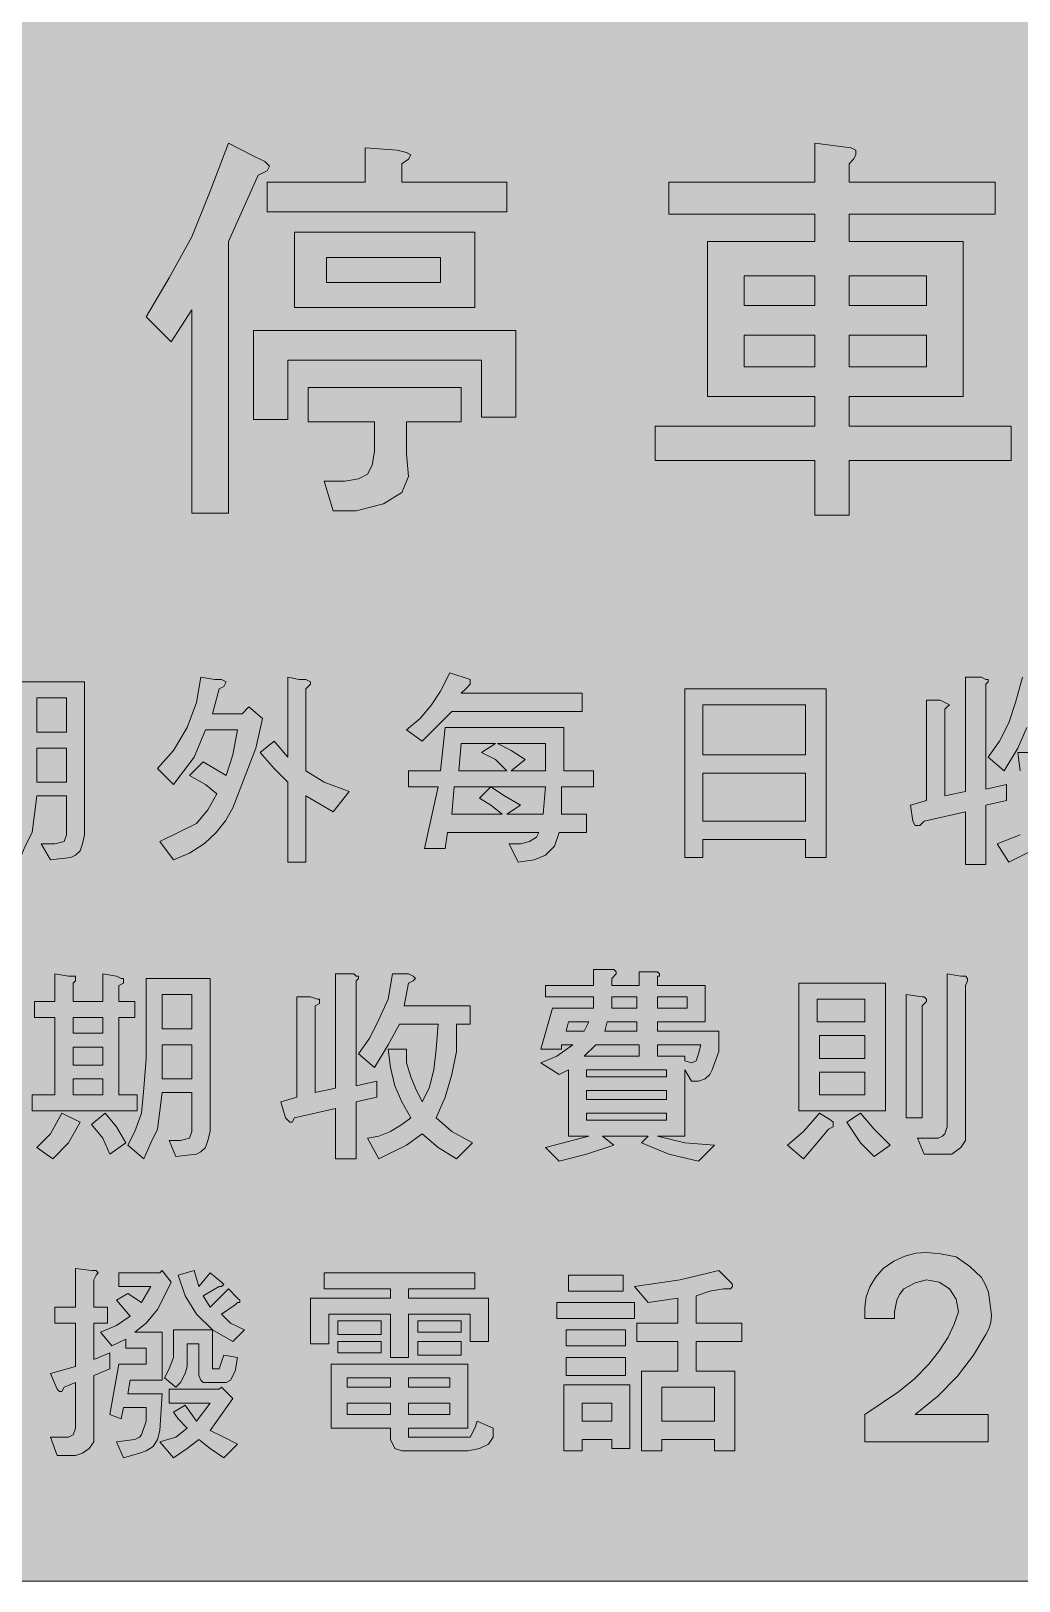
# Model space of a CAD drawing. Header units: metres. Extents: x 10 to 559, y 12 to 260.
# Drawn here: x 168 to 246, y 11.9 to 134.1 of the extents above; entities that cross this region are included whole.
import ezdxf

# ---------------------------------------------------------------- set-up
doc = ezdxf.new("R2010")
doc.units = ezdxf.units.M
doc.layers.add('FILL_BLACK_000000', color=7, linetype='Continuous', true_color=0x000000)
doc.layers.add('FILL_YELLOW_FFFF00', color=7, linetype='Continuous', true_color=0xffff00)

msp = doc.modelspace()

# ---------------------------------------------------------------- hatches: boundary and pattern name
at = {"layer": 'FILL_BLACK_000000', "true_color": 0x000000}
h = msp.add_hatch(color=7, dxfattribs=at)
h.dxf.hatch_style = 1
h.paths.add_polyline_path([(186.48, 123.84), (186.84, 123.48), (186.66, 123.12), (185.94, 122.76), (183.6, 117.54), (183.6, 96.12), (180.72, 96.12), (180.72, 112.14), (179.1, 109.62), (177.12, 111.6), (178.92, 114.66), (180.72, 117.9), (182.16, 121.5), (183.6, 125.28), (185.4, 124.38), (186.48, 123.84)])
h = msp.add_hatch(color=7, dxfattribs=at)
h.dxf.hatch_style = 1
h.paths.add_polyline_path([(196.92, 124.74), (197.64, 124.56), (198, 124.38), (197.82, 124.02), (197.28, 123.66), (197.28, 122.22), (205.56, 122.22), (205.56, 119.88), (186.66, 119.88), (186.66, 122.22), (194.4, 122.22), (194.4, 124.92), (196.92, 124.74)])
h = msp.add_hatch(color=7, dxfattribs=at)
h.dxf.hatch_style = 1
h.paths.add_polyline_path([(233.1, 124.38), (232.92, 124.02), (232.56, 123.66), (232.56, 122.22), (244.08, 122.22), (244.08, 119.7), (232.56, 119.7), (232.56, 117.54), (241.56, 117.54), (241.56, 105.3), (232.56, 105.3), (232.56, 102.96), (245.34, 102.96), (245.34, 100.26), (232.56, 100.26), (232.56, 95.94), (229.86, 95.94), (229.86, 100.26), (217.26, 100.26), (217.26, 102.96), (229.86, 102.96), (229.86, 105.3), (221.4, 105.3), (221.4, 117.54), (229.86, 117.54), (229.86, 119.7), (218.34, 119.7), (218.34, 122.22), (229.86, 122.22), (229.86, 125.28), (232.74, 124.92), (233.1, 124.74), (233.1, 124.38)])
h.paths.add_polyline_path([(229.86, 112.5), (229.86, 114.84), (224.28, 114.84), (224.28, 112.5), (229.86, 112.5)], flags=16)
h.paths.add_polyline_path([(224.28, 107.64), (229.86, 107.64), (229.86, 110.16), (224.28, 110.16), (224.28, 107.64)], flags=16)
h.paths.add_polyline_path([(232.56, 114.84), (232.56, 112.5), (238.68, 112.5), (238.68, 114.84), (232.56, 114.84)], flags=16)
h.paths.add_polyline_path([(238.68, 110.16), (232.56, 110.16), (232.56, 107.64), (238.68, 107.64), (238.68, 110.16)], flags=16)
h = msp.add_hatch(color=7, dxfattribs=at)
h.dxf.hatch_style = 1
h.paths.add_polyline_path([(203.04, 112.32), (188.82, 112.32), (188.82, 118.26), (203.04, 118.26), (203.04, 112.32)])
h.paths.add_polyline_path([(200.34, 116.28), (191.34, 116.28), (191.34, 114.3), (200.34, 114.3), (200.34, 116.28)], flags=16)
h = msp.add_hatch(color=7, dxfattribs=at)
h.dxf.hatch_style = 1
h.paths.add_polyline_path([(206.28, 110.52), (206.28, 103.68), (203.58, 103.68), (203.58, 108.18), (188.28, 108.18), (188.28, 103.5), (185.58, 103.5), (185.58, 110.52), (206.28, 110.52)])
h = msp.add_hatch(color=7, dxfattribs=at)
h.dxf.hatch_style = 1
h.paths.add_polyline_path([(201.96, 106.02), (201.96, 103.32), (197.64, 103.32), (197.64, 100.8), (197.82, 99), (197.28, 97.74), (195.84, 96.84), (193.68, 96.3), (191.88, 96.3), (191.16, 98.64), (192.78, 98.64), (193.86, 98.82), (194.58, 99.18), (194.94, 99.9), (195.12, 100.98), (195.12, 103.32), (189.9, 103.32), (189.9, 106.02), (201.96, 106.02)])
h = msp.add_hatch(color=7, dxfattribs=at)
h.dxf.hatch_style = 1
h.paths.add_polyline_path([(183.06, 82.98), (183.42, 82.8), (183.24, 82.44), (182.88, 82.26), (182.34, 80.28), (184.68, 80.28), (185.22, 80.82), (186.3, 79.92), (185.76, 77.58), (183.94, 72.86), (183.37, 71.85), (182.65, 70.91), (181.72, 70.06), (180.54, 69.3), (179.28, 68.76), (178.2, 70.2), (179.64, 70.92), (181.08, 71.64), (181.98, 72.72), (182.7, 73.98), (181.8, 74.7), (180.54, 75.42), (181.62, 76.5), (183.42, 75.42), (183.96, 77.04), (184.32, 79.02), (181.8, 79.02), (180.9, 76.86), (179.28, 74.7), (178.02, 75.96), (179.28, 77.4), (180.36, 79.2), (181.08, 81.18), (181.44, 83.16), (182.52, 82.98), (183.06, 82.98)])
h = msp.add_hatch(color=7, dxfattribs=at)
h.dxf.hatch_style = 1
h.paths.add_polyline_path([(189.72, 82.98), (190.08, 82.8), (190.08, 82.62), (189.72, 82.26), (189.72, 75.78), (191.16, 74.88), (193.14, 74.16), (191.88, 72.54), (189.72, 73.8), (189.72, 68.58), (188.28, 68.58), (188.28, 74.88), (187.2, 75.96), (186.12, 77.22), (187.2, 78.12), (188.28, 76.86), (188.28, 83.16), (189.18, 82.98), (189.72, 82.98)])
h = msp.add_hatch(color=7, dxfattribs=at)
h.dxf.hatch_style = 1
h.paths.add_polyline_path([(198.72, 79.92), (199.62, 81), (200.34, 82.08), (201.06, 83.52), (202.68, 82.98), (202.68, 82.62), (202.32, 82.26), (201.96, 81.9), (211.5, 81.9), (211.5, 80.46), (201.24, 80.46), (198.9, 78.12), (197.64, 79.02), (198.72, 79.92)])
h = msp.add_hatch(color=7, dxfattribs=at)
h.dxf.hatch_style = 1
h.paths.add_polyline_path([(238.68, 73.44), (238.68, 81.36), (239.76, 81.36), (240.48, 81), (240.3, 80.82), (240.12, 80.64), (240.12, 73.8), (241.74, 74.16), (241.74, 83.16), (243, 83.16), (243.36, 82.98), (243.54, 82.98), (243.54, 82.8), (243.36, 82.62), (243.36, 74.34), (244.98, 74.7), (244.98, 73.44), (243.36, 73.08), (243.36, 68.4), (241.74, 68.4), (241.74, 72.54), (238.5, 71.82), (238.14, 71.46), (237.78, 71.46), (237.6, 71.82), (237.42, 73.08), (238.68, 73.44)])
h = msp.add_hatch(color=7, dxfattribs=at)
h.dxf.hatch_style = 1
h.paths.add_polyline_path([(244.44, 78.12), (245.16, 79.56), (245.7, 81.18), (246.24, 83.16), (247.32, 82.98), (247.86, 82.98), (248.04, 82.8), (247.86, 82.62), (247.5, 82.44), (247.14, 80.64), (252.18, 80.64), (252.18, 79.2), (251.28, 79.2), (251.1, 77.04), (250.92, 75.24), (250.38, 73.44), (249.66, 71.82), (250.92, 70.74), (252.36, 69.84), (251.28, 68.58), (249.84, 69.48), (248.58, 70.56), (247.32, 69.66), (245.16, 68.58), (244.26, 70.02), (246.06, 70.74), (246.96, 71.28), (247.68, 71.82), (246.96, 73.08), (246.42, 74.34), (246.06, 75.78), (245.88, 77.22), (247.14, 77.22), (247.32, 76.14), (247.68, 75.06), (248.04, 74.16), (248.58, 73.08), (249.12, 74.16), (249.3, 75.6), (249.66, 77.22), (249.66, 79.2), (246.6, 79.2), (245.88, 77.58), (244.8, 75.78), (243.54, 76.86), (244.44, 78.12)])
h = msp.add_hatch(color=7, dxfattribs=at)
h.dxf.hatch_style = 1
h.paths.add_polyline_path([(172.08, 70.02), (171.9, 69.48), (171.54, 69.12), (171.18, 68.94), (169.56, 68.76), (168.84, 70.02), (169.92, 70.02), (170.64, 70.2), (170.82, 70.74), (170.82, 73.8), (168.48, 73.8), (168.3, 72.36), (168.12, 70.92), (167.58, 69.84), (167.04, 68.58), (165.78, 69.66), (166.32, 70.74), (166.86, 72.18), (167.04, 74.16), (167.22, 76.32), (167.22, 82.8), (172.26, 82.8), (172.26, 70.74), (172.08, 70.02)])
h.paths.add_polyline_path([(168.48, 77.58), (168.48, 74.88), (170.82, 74.88), (170.82, 77.58), (168.48, 77.58)], flags=16)
h.paths.add_polyline_path([(170.82, 81.54), (168.48, 81.54), (168.48, 78.84), (170.82, 78.84), (170.82, 81.54)], flags=16)
h = msp.add_hatch(color=7, dxfattribs=at)
h.dxf.hatch_style = 1
h.paths.add_polyline_path([(230.76, 68.94), (229.14, 68.94), (229.14, 70.38), (221.04, 70.38), (221.04, 68.94), (219.6, 68.94), (219.6, 82.26), (230.76, 82.26), (230.76, 68.94)])
h.paths.add_polyline_path([(221.04, 75.6), (221.04, 71.82), (229.14, 71.82), (229.14, 75.6), (221.04, 75.6)], flags=16)
h.paths.add_polyline_path([(229.14, 81), (221.04, 81), (221.04, 77.04), (229.14, 77.04), (229.14, 81)], flags=16)
h = msp.add_hatch(color=7, dxfattribs=at)
h.dxf.hatch_style = 1
h.paths.add_polyline_path([(212.4, 75.78), (212.4, 74.52), (209.88, 74.52), (209.88, 72.36), (211.86, 72.36), (211.86, 70.92), (209.7, 70.92), (209.34, 69.84), (208.62, 69.12), (207.72, 68.76), (206.46, 68.58), (205.74, 70.02), (206.64, 70.02), (207.36, 70.2), (207.9, 70.56), (208.08, 70.92), (200.88, 70.92), (200.7, 69.66), (199.08, 69.66), (200.16, 74.52), (197.82, 74.52), (197.82, 75.78), (200.34, 75.78), (200.7, 79.2), (210.06, 79.2), (210.06, 75.78), (212.4, 75.78)])
h.paths.add_polyline_path([(208.62, 77.94), (204.84, 77.94), (205.92, 77.4), (207, 76.68), (205.92, 75.78), (208.62, 75.78), (208.62, 77.94)], flags=16)
h.paths.add_polyline_path([(204.66, 77.94), (201.96, 77.94), (201.78, 75.78), (205.56, 75.78), (204.66, 76.68), (203.58, 77.22), (204.66, 77.94)], flags=16)
h.paths.add_polyline_path([(205.56, 72.36), (208.44, 72.36), (208.62, 74.52), (204.3, 74.52), (205.38, 73.8), (206.64, 73.08), (205.56, 72.36)], flags=16)
h.paths.add_polyline_path([(201.42, 74.52), (201.24, 72.36), (205.2, 72.36), (204.3, 73.08), (203.4, 73.62), (204.3, 74.52), (201.42, 74.52)], flags=16)
h = msp.add_hatch(color=7, dxfattribs=at)
h.dxf.hatch_style = 1
h.paths.add_polyline_path([(217.44, 59.94), (217.62, 59.76), (217.62, 59.58), (217.44, 59.58), (217.44, 58.86), (221.22, 58.86), (221.22, 55.98), (217.44, 55.98), (217.44, 55.26), (222.3, 55.26), (222.3, 53.64), (221.76, 52.2), (221.58, 51.84), (221.22, 51.48), (220.68, 51.3), (220.14, 51.3), (219.6, 52.2), (219.6, 46.98), (217.44, 46.98), (219.6, 46.44), (221.94, 46.26), (220.68, 45), (218.34, 45.54), (216.18, 46.44), (216.72, 46.98), (213.12, 46.98), (214.02, 46.26), (211.86, 45.54), (209.7, 45), (208.62, 46.08), (212.04, 46.98), (210.42, 46.98), (210.42, 52.2), (209.7, 51.84), (208.26, 52.74), (209.52, 53.28), (210.78, 54.18), (209.88, 54.18), (209.88, 53.82), (208.26, 53.82), (209.16, 57.06), (212.4, 57.06), (212.4, 57.96), (208.62, 57.96), (208.62, 58.86), (212.4, 58.86), (212.4, 60.12), (214.02, 60.12), (214.2, 59.94), (214.2, 59.76), (213.84, 59.4), (213.84, 58.86), (216, 58.86), (216, 59.94), (217.44, 59.94)])
h.paths.add_polyline_path([(210.42, 55.98), (210.24, 55.26), (211.68, 55.26), (212.04, 55.98), (210.42, 55.98)], flags=16)
h.paths.add_polyline_path([(215.82, 57.06), (215.82, 57.96), (213.84, 57.96), (213.84, 57.06), (215.82, 57.06)], flags=16)
h.paths.add_polyline_path([(215.82, 55.26), (215.82, 55.98), (213.48, 55.98), (213.3, 55.26), (215.82, 55.26)], flags=16)
h.paths.add_polyline_path([(217.44, 57.96), (217.44, 57.06), (219.78, 57.06), (219.78, 57.96), (217.44, 57.96)], flags=16)
h.paths.add_polyline_path([(218.16, 52.2), (211.86, 52.2), (211.86, 51.66), (218.16, 51.66), (218.16, 52.2)], flags=16)
h.paths.add_polyline_path([(216, 54.18), (212.58, 54.18), (211.68, 53.28), (216, 53.28), (216, 54.18)], flags=16)
h.paths.add_polyline_path([(220.5, 52.92), (220.68, 53.46), (220.86, 54.18), (217.44, 54.18), (217.44, 53.28), (219.6, 53.28), (219.6, 52.92), (220.14, 52.74), (220.5, 52.92)], flags=16)
h.paths.add_polyline_path([(211.86, 50.58), (211.86, 49.86), (218.16, 49.86), (218.16, 50.58), (211.86, 50.58)], flags=16)
h.paths.add_polyline_path([(218.16, 48.78), (211.86, 48.78), (211.86, 48.24), (218.16, 48.24), (218.16, 48.78)], flags=16)
h = msp.add_hatch(color=7, dxfattribs=at)
h.dxf.hatch_style = 1
h.paths.add_polyline_path([(171.54, 59.58), (171.54, 59.22), (171.36, 59.04), (171.36, 57.6), (173.7, 57.6), (173.7, 59.76), (174.78, 59.58), (175.14, 59.4), (175.32, 59.4), (175.32, 59.04), (174.96, 58.86), (174.96, 57.6), (176.22, 57.6), (176.22, 56.34), (174.96, 56.34), (174.96, 50.22), (176.4, 50.22), (176.4, 48.96), (168.12, 48.96), (168.12, 50.22), (169.92, 50.22), (169.92, 56.34), (168.3, 56.34), (168.3, 57.6), (169.92, 57.6), (169.92, 59.76), (171, 59.58), (171.54, 59.58)])
h.paths.add_polyline_path([(171.36, 52.56), (173.7, 52.56), (173.7, 54), (171.36, 54), (171.36, 52.56)], flags=16)
h.paths.add_polyline_path([(171.36, 51.48), (171.36, 50.22), (173.7, 50.22), (173.7, 51.48), (171.36, 51.48)], flags=16)
h.paths.add_polyline_path([(173.7, 56.34), (171.36, 56.34), (171.36, 55.08), (173.7, 55.08), (173.7, 56.34)], flags=16)
h = msp.add_hatch(color=7, dxfattribs=at)
h.dxf.hatch_style = 1
h.paths.add_polyline_path([(181.98, 46.62), (181.8, 46.08), (181.44, 45.72), (181.08, 45.54), (179.46, 45.36), (178.92, 46.62), (179.82, 46.62), (180.54, 46.8), (180.72, 47.34), (180.72, 50.4), (178.38, 50.4), (178.02, 47.52), (177.48, 46.44), (176.94, 45.18), (175.68, 46.26), (176.22, 47.34), (176.76, 48.78), (176.94, 50.76), (177.12, 53.1), (177.12, 59.4), (182.16, 59.4), (182.16, 47.34), (181.98, 46.62)])
h.paths.add_polyline_path([(178.38, 54.18), (178.38, 51.48), (180.72, 51.48), (180.72, 54.18), (178.38, 54.18)], flags=16)
h.paths.add_polyline_path([(180.72, 58.14), (178.38, 58.14), (178.38, 55.44), (180.72, 55.44), (180.72, 58.14)], flags=16)
h = msp.add_hatch(color=7, dxfattribs=at)
h.dxf.hatch_style = 1
h.paths.add_polyline_path([(189, 50.04), (189, 57.96), (190.08, 57.96), (190.62, 57.78), (190.8, 57.78), (190.8, 57.42), (190.44, 57.24), (190.44, 50.4), (192.06, 50.76), (192.06, 59.76), (193.5, 59.76), (193.68, 59.58), (193.86, 59.58), (193.86, 59.4), (193.68, 59.22), (193.68, 50.94), (195.3, 51.3), (195.3, 50.04), (193.68, 49.68), (193.68, 45.18), (192.06, 45.18), (192.06, 49.14), (188.82, 48.42), (188.64, 48.06), (188.46, 48.06), (188.1, 48.42), (187.74, 49.68), (189, 50.04)])
h = msp.add_hatch(color=7, dxfattribs=at)
h.dxf.hatch_style = 1
h.paths.add_polyline_path([(194.76, 54.72), (195.48, 56.16), (196.2, 57.78), (196.56, 59.76), (197.82, 59.76), (198.18, 59.58), (198.36, 59.4), (198.18, 59.22), (197.82, 59.04), (197.46, 57.24), (202.68, 57.24), (202.68, 55.8), (201.6, 55.8), (201.6, 53.64), (201.24, 51.84), (200.7, 50.04), (199.98, 48.42), (201.24, 47.34), (202.86, 46.44), (201.6, 45.18), (200.16, 46.08), (198.9, 47.16), (197.64, 46.26), (195.48, 45.18), (194.58, 46.8), (195.48, 46.98), (196.38, 47.34), (197.28, 47.88), (198, 48.42), (197.28, 49.68), (196.74, 50.94), (196.38, 52.38), (196.2, 53.82), (197.64, 53.82), (197.64, 52.74), (198, 51.66), (198.36, 50.76), (198.9, 49.68), (199.44, 50.76), (199.8, 52.2), (199.98, 53.82), (200.16, 55.8), (197.1, 55.8), (196.2, 54.18), (195.12, 52.38), (193.86, 53.46), (194.76, 54.72)])
h = msp.add_hatch(color=7, dxfattribs=at)
h.dxf.hatch_style = 1
h.paths.add_polyline_path([(228.6, 59.04), (235.44, 59.04), (235.44, 48.96), (228.6, 48.96), (228.6, 59.04)])
h.paths.add_polyline_path([(230.22, 53.1), (233.82, 53.1), (233.82, 54.9), (230.22, 54.9), (230.22, 53.1)], flags=16)
h.paths.add_polyline_path([(230.04, 57.78), (230.04, 55.98), (233.82, 55.98), (233.82, 57.78), (230.04, 57.78)], flags=16)
h.paths.add_polyline_path([(233.82, 52.02), (230.22, 52.02), (230.22, 50.22), (233.82, 50.22), (233.82, 52.02)], flags=16)
h = msp.add_hatch(color=7, dxfattribs=at)
h.dxf.hatch_style = 1
h.paths.add_polyline_path([(241.38, 59.58), (241.74, 59.58), (241.92, 59.4), (241.92, 59.22), (241.74, 58.86), (241.74, 46.62), (241.38, 46.08), (240.66, 45.54), (238.5, 45.54), (237.96, 46.8), (239.58, 46.8), (239.94, 46.98), (240.12, 47.16), (240.3, 47.7), (240.3, 59.76), (241.38, 59.58)])
h = msp.add_hatch(color=7, dxfattribs=at)
h.dxf.hatch_style = 1
h.paths.add_polyline_path([(238.32, 57.96), (238.5, 57.96), (238.68, 57.78), (238.68, 57.6), (238.32, 57.24), (238.32, 48.42), (237.06, 48.42), (237.06, 58.14), (238.32, 57.96)])
h = msp.add_hatch(color=7, dxfattribs=at)
h.dxf.hatch_style = 1
h.paths.add_polyline_path([(169.56, 47.16), (170.46, 48.78), (171.9, 48.06), (171, 46.44), (169.74, 45.18), (168.48, 46.08), (169.56, 47.16)])
h = msp.add_hatch(color=7, dxfattribs=at)
h.dxf.hatch_style = 1
h.paths.add_polyline_path([(174.78, 47.7), (175.5, 46.44), (174.24, 45.54), (173.7, 46.8), (172.8, 47.88), (173.88, 48.78), (174.78, 47.7)])
h = msp.add_hatch(color=7, dxfattribs=at)
h.dxf.hatch_style = 1
h.paths.add_polyline_path([(228.96, 47.34), (230.22, 48.78), (231.12, 48.24), (231.3, 48.06), (231.3, 47.7), (230.94, 47.52), (230.04, 46.44), (228.96, 45.18), (227.7, 46.26), (228.96, 47.34)])
h = msp.add_hatch(color=7, dxfattribs=at)
h.dxf.hatch_style = 1
h.paths.add_polyline_path([(233.46, 46.44), (232.38, 48.06), (233.46, 48.78), (234.54, 47.52), (235.8, 46.26), (234.54, 45.36), (233.46, 46.44)])
h = msp.add_hatch(color=7, dxfattribs=at)
h.dxf.hatch_style = 1
h.paths.add_polyline_path([(233.82, 32.58), (233.82, 33.48), (233.92, 34.29), (234.2, 35.08), (234.66, 35.83), (235.26, 36.54), (236.1, 37.12), (236.97, 37.51), (237.84, 37.73), (238.68, 37.8), (239.78, 37.69), (241.02, 37.44), (242.08, 36.7), (243, 35.82), (243.34, 35.25), (243.56, 34.65), (243.72, 33.48), (243.79, 32.84), (243.74, 32.26), (243.59, 31.76), (243.36, 31.32), (242.39, 29.68), (241.11, 28.03), (239.56, 26.46), (237.78, 25.02), (243.54, 25.02), (243.54, 22.86), (233.82, 22.86), (233.82, 25.02), (236.47, 26.8), (237.72, 27.83), (238.86, 28.98), (239.71, 30.06), (240.37, 31.12), (240.86, 32.14), (241.2, 33.12), (241.01, 34.12), (240.48, 34.92), (239.68, 35.45), (238.68, 35.64), (237.78, 35.41), (236.88, 34.92), (236.54, 34.49), (236.32, 34.02), (236.16, 33.12), (236.16, 32.58), (233.82, 32.58)])
h = msp.add_hatch(color=7, dxfattribs=at)
h.dxf.hatch_style = 1
h.paths.add_polyline_path([(172.8, 36.36), (173.16, 36.36), (173.34, 36.18), (173.16, 36), (172.98, 35.64), (172.98, 33.48), (174.06, 33.48), (174.06, 32.22), (172.98, 32.22), (172.98, 29.34), (174.24, 29.88), (174.24, 28.62), (172.98, 28.08), (172.98, 22.86), (172.62, 22.32), (172.08, 21.96), (171.54, 21.78), (170.1, 21.78), (169.56, 23.22), (171, 23.22), (171.36, 23.4), (171.54, 23.94), (171.54, 27.54), (170.64, 27.18), (170.46, 26.82), (170.28, 26.82), (170.1, 27), (169.56, 28.26), (171.54, 28.8), (171.54, 32.22), (169.92, 32.22), (169.92, 33.48), (171.54, 33.48), (171.54, 36.54), (172.8, 36.36)])
h = msp.add_hatch(color=7, dxfattribs=at)
h.dxf.hatch_style = 1
h.paths.add_polyline_path([(178.2, 36.18), (178.38, 36.36), (179.1, 35.46), (178.56, 34.38), (178.02, 33.3), (177.12, 32.22), (176.22, 31.5), (178.38, 31.5), (178.38, 27.72), (175.86, 27.72), (175.68, 26.64), (178.38, 26.64), (178.2, 23.76), (178.02, 23.04), (177.66, 22.5), (177.12, 22.14), (176.58, 21.96), (175.32, 21.6), (174.78, 22.86), (176.22, 23.04), (176.58, 23.22), (176.76, 23.4), (177.12, 24.48), (177.12, 25.56), (175.32, 25.56), (175.14, 24.66), (174.24, 25.02), (174.96, 28.98), (177.12, 28.98), (177.12, 30.24), (175.5, 30.24), (175.5, 30.96), (174.42, 30.42), (173.52, 31.5), (174.78, 32.04), (175.86, 32.76), (174.78, 34.02), (175.68, 34.56), (176.76, 33.84), (177.48, 35.1), (174.96, 35.1), (174.96, 36.18), (178.2, 36.18)])
h = msp.add_hatch(color=7, dxfattribs=at)
h.dxf.hatch_style = 1
h.paths.add_polyline_path([(181.26, 35.1), (182.16, 36.18), (183.06, 35.46), (183.24, 35.28), (183.06, 35.1), (182.88, 35.1), (181.62, 34.38), (182.16, 33.48), (183.6, 34.92), (184.32, 34.2), (184.5, 34.02), (184.5, 33.84), (184.32, 33.84), (184.14, 33.66), (183.06, 32.94), (183.78, 32.22), (184.86, 31.68), (183.96, 30.78), (182.34, 31.68), (181.08, 32.94), (180.18, 34.38), (179.64, 36), (180.9, 36.36), (181.26, 35.1)])
h = msp.add_hatch(color=7, dxfattribs=at)
h.dxf.hatch_style = 1
h.paths.add_polyline_path([(203.04, 36.18), (203.04, 34.92), (197.82, 34.92), (197.82, 34.2), (204.12, 34.2), (204.12, 30.78), (202.68, 30.78), (202.68, 32.94), (197.82, 32.94), (197.82, 29.52), (196.38, 29.52), (196.38, 32.94), (191.52, 32.94), (191.52, 30.6), (190.08, 30.6), (190.08, 34.2), (196.38, 34.2), (196.38, 34.92), (191.16, 34.92), (191.16, 36.18), (203.04, 36.18)])
h = msp.add_hatch(color=7, dxfattribs=at)
h.dxf.hatch_style = 1
h.paths.add_polyline_path([(214.74, 36), (214.74, 34.74), (210.42, 34.74), (210.42, 36), (214.74, 36)])
h = msp.add_hatch(color=7, dxfattribs=at)
h.dxf.hatch_style = 1
h.paths.add_polyline_path([(222.3, 36.36), (223.2, 35.46), (223.38, 35.28), (223.38, 35.1), (223.2, 34.92), (222.66, 34.92), (221.58, 34.74), (220.5, 34.38), (220.5, 32.22), (224.1, 32.22), (224.1, 30.78), (220.5, 30.78), (220.5, 28.44), (223.56, 28.44), (223.56, 22.14), (221.94, 22.14), (221.94, 23.04), (217.8, 23.04), (217.8, 22.14), (216.18, 22.14), (216.18, 28.44), (219.06, 28.44), (219.06, 30.78), (215.82, 30.78), (215.82, 32.22), (219.06, 32.22), (219.06, 34.2), (216.72, 33.84), (215.64, 35.1), (219.24, 35.64), (222.3, 36.36)])
h.paths.add_polyline_path([(221.94, 27.18), (217.8, 27.18), (217.8, 24.48), (221.94, 24.48), (221.94, 27.18)], flags=16)
h = msp.add_hatch(color=7, dxfattribs=at)
h.dxf.hatch_style = 1
h.paths.add_polyline_path([(215.64, 33.84), (215.64, 32.58), (209.52, 32.58), (209.52, 33.84), (215.64, 33.84)])
h = msp.add_hatch(color=7, dxfattribs=at)
h.dxf.hatch_style = 1
h.paths.add_polyline_path([(195.66, 32.4), (195.66, 31.32), (192.24, 31.32), (192.24, 32.4), (195.66, 32.4)])
h = msp.add_hatch(color=7, dxfattribs=at)
h.dxf.hatch_style = 1
h.paths.add_polyline_path([(201.96, 32.4), (201.96, 31.5), (198.54, 31.5), (198.54, 32.4), (201.96, 32.4)])
h = msp.add_hatch(color=7, dxfattribs=at)
h.dxf.hatch_style = 1
h.paths.add_polyline_path([(182.34, 28.98), (182.34, 28.62), (182.88, 28.62), (183.06, 29.16), (183.24, 29.7), (184.32, 29.52), (184.14, 28.44), (183.78, 27.72), (183.42, 27.54), (181.62, 27.54), (181.44, 27.72), (181.26, 28.08), (181.26, 30.6), (180.36, 30.6), (180.36, 28.8), (180.18, 28.26), (179.82, 27.54), (179.46, 27.18), (178.56, 27.9), (178.92, 28.62), (179.28, 29.52), (179.28, 31.68), (182.34, 31.68), (182.34, 28.98)])
h = msp.add_hatch(color=7, dxfattribs=at)
h.dxf.hatch_style = 1
h.paths.add_polyline_path([(195.66, 30.78), (195.66, 29.88), (192.24, 29.88), (192.24, 30.78), (195.66, 30.78)])
h = msp.add_hatch(color=7, dxfattribs=at)
h.dxf.hatch_style = 1
h.paths.add_polyline_path([(201.96, 30.78), (201.96, 29.7), (198.54, 29.7), (198.54, 30.78), (201.96, 30.78)])
h = msp.add_hatch(color=7, dxfattribs=at)
h.dxf.hatch_style = 1
h.paths.add_polyline_path([(214.92, 31.68), (214.92, 30.42), (210.24, 30.42), (210.24, 31.68), (214.92, 31.68)])
h = msp.add_hatch(color=7, dxfattribs=at)
h.dxf.hatch_style = 1
h.paths.add_polyline_path([(214.92, 29.52), (214.92, 28.08), (210.24, 28.08), (210.24, 29.52), (214.92, 29.52)])
h = msp.add_hatch(color=7, dxfattribs=at)
h.dxf.hatch_style = 1
h.paths.add_polyline_path([(202.68, 23.22), (203.04, 23.94), (203.22, 24.48), (204.48, 23.94), (204.48, 23.22), (204.12, 22.68), (203.4, 22.32), (202.5, 22.14), (197.28, 22.14), (196.74, 22.32), (196.38, 23.04), (196.38, 23.94), (191.7, 23.94), (191.7, 28.98), (202.5, 28.98), (202.5, 23.94), (197.82, 23.94), (197.82, 23.22), (202.68, 23.22)])
h.paths.add_polyline_path([(201.06, 27.18), (201.06, 27.9), (197.82, 27.9), (197.82, 27.18), (201.06, 27.18)], flags=16)
h.paths.add_polyline_path([(192.96, 27.18), (196.38, 27.18), (196.38, 27.9), (192.96, 27.9), (192.96, 27.18)], flags=16)
h.paths.add_polyline_path([(197.82, 25.92), (197.82, 25.02), (201.06, 25.02), (201.06, 25.92), (197.82, 25.92)], flags=16)
h.paths.add_polyline_path([(196.38, 25.92), (192.96, 25.92), (192.96, 25.02), (196.38, 25.02), (196.38, 25.92)], flags=16)
h = msp.add_hatch(color=7, dxfattribs=at)
h.dxf.hatch_style = 1
h.paths.add_polyline_path([(182.88, 27), (183.06, 27.18), (183.96, 26.28), (182.16, 23.76), (183.24, 23.22), (184.32, 22.68), (183.24, 21.6), (182.16, 22.32), (181.26, 23.04), (180.36, 22.32), (179.28, 21.6), (178.2, 22.86), (179.46, 23.22), (180.36, 23.94), (179.64, 24.66), (179.28, 25.2), (180.18, 25.74), (181.08, 24.48), (182.16, 25.92), (178.92, 25.92), (178.92, 27), (182.88, 27)])
h = msp.add_hatch(color=7, dxfattribs=at)
h.dxf.hatch_style = 1
h.paths.add_polyline_path([(215.28, 27.36), (215.28, 22.32), (213.84, 22.32), (213.84, 23.04), (211.5, 23.04), (211.5, 22.14), (210.06, 22.14), (210.06, 27.36), (215.28, 27.36)])
h.paths.add_polyline_path([(213.84, 25.92), (211.5, 25.92), (211.5, 24.48), (213.84, 24.48), (213.84, 25.92)], flags=16)
at = {"layer": 'FILL_YELLOW_FFFF00', "true_color": 0xffff00}
h = msp.add_hatch(color=7, dxfattribs=at)
h.dxf.hatch_style = 1
h.paths.add_polyline_path([(553.58, 259.76), (554.9, 259.31), (556.14, 258.63), (557.28, 257.76), (558.12, 256.72), (558.74, 255.51), (559.13, 254.17), (559.26, 252.72), (559.26, 18.9), (559.13, 17.57), (558.72, 16.38), (558.07, 15.05), (557.28, 13.86), (556.11, 12.94), (554.83, 12.33), (553.51, 11.99), (552.24, 11.88), (17.1, 11.88), (15.86, 11.99), (14.6, 12.33), (13.38, 12.94), (12.24, 13.86), (11.3, 15), (10.62, 16.24), (10.22, 17.56), (10.08, 18.9), (10.08, 252.72), (10.22, 254.07), (10.62, 255.42), (11.3, 256.66), (12.24, 257.76), (12.71, 258.27), (13.28, 258.7), (14.58, 259.38), (15.91, 259.78), (17.1, 259.92), (552.24, 259.92), (553.58, 259.76)])

# ---------------------------------------------------------------- linework, layer by layer
at = {"layer": 'FILL_BLACK_000000', "lineweight": 0, "true_color": 0x000000}
for points in [[(186.48, 123.84), (186.84, 123.48), (186.66, 123.12), (185.94, 122.76), (183.6, 117.54), (183.6, 96.12), (180.72, 96.12), (180.72, 112.14), (179.1, 109.62), (177.12, 111.6), (178.92, 114.66), (180.72, 117.9), (182.16, 121.5), (183.6, 125.28), (185.4, 124.38)], [(196.92, 124.74), (197.64, 124.56), (198, 124.38), (197.82, 124.02), (197.28, 123.66), (197.28, 122.22), (205.56, 122.22), (205.56, 119.88), (186.66, 119.88), (186.66, 122.22), (194.4, 122.22), (194.4, 124.92)], [(233.1, 124.38), (232.92, 124.02), (232.56, 123.66), (232.56, 122.22), (244.08, 122.22), (244.08, 119.7), (232.56, 119.7), (232.56, 117.54), (241.56, 117.54), (241.56, 105.3), (232.56, 105.3), (232.56, 102.96), (245.34, 102.96), (245.34, 100.26), (232.56, 100.26), (232.56, 95.94), (229.86, 95.94), (229.86, 100.26), (217.26, 100.26), (217.26, 102.96), (229.86, 102.96), (229.86, 105.3), (221.4, 105.3), (221.4, 117.54), (229.86, 117.54), (229.86, 119.7), (218.34, 119.7), (218.34, 122.22), (229.86, 122.22), (229.86, 125.28), (232.74, 124.92), (233.1, 124.74)], [(203.04, 112.32), (188.82, 112.32), (188.82, 118.26), (203.04, 118.26)], [(200.34, 116.28), (191.34, 116.28), (191.34, 114.3), (200.34, 114.3)], [(229.86, 112.5), (229.86, 114.84), (224.28, 114.84), (224.28, 112.5)], [(232.56, 114.84), (232.56, 112.5), (238.68, 112.5), (238.68, 114.84)], [(206.28, 110.52), (206.28, 103.68), (203.58, 103.68), (203.58, 108.18), (188.28, 108.18), (188.28, 103.5), (185.58, 103.5), (185.58, 110.52)], [(224.28, 107.64), (229.86, 107.64), (229.86, 110.16), (224.28, 110.16)], [(238.68, 110.16), (232.56, 110.16), (232.56, 107.64), (238.68, 107.64)], [(201.96, 106.02), (201.96, 103.32), (197.64, 103.32), (197.64, 100.8), (197.82, 99), (197.28, 97.74), (195.84, 96.84), (193.68, 96.3), (191.88, 96.3), (191.16, 98.64), (192.78, 98.64), (193.86, 98.82), (194.58, 99.18), (194.94, 99.9), (195.12, 100.98), (195.12, 103.32), (189.9, 103.32), (189.9, 106.02)], [(183.06, 82.98), (183.42, 82.8), (183.24, 82.44), (182.88, 82.26), (182.34, 80.28), (184.68, 80.28), (185.22, 80.82), (186.3, 79.92), (185.76, 77.58), (183.94, 72.86), (183.37, 71.85), (182.65, 70.91), (181.72, 70.06), (180.54, 69.3), (179.28, 68.76), (178.2, 70.2), (179.64, 70.92), (181.08, 71.64), (181.98, 72.72), (182.7, 73.98), (181.8, 74.7), (180.54, 75.42), (181.62, 76.5), (183.42, 75.42), (183.96, 77.04), (184.32, 79.02), (181.8, 79.02), (180.9, 76.86), (179.28, 74.7), (178.02, 75.96), (179.28, 77.4), (180.36, 79.2), (181.08, 81.18), (181.44, 83.16), (182.52, 82.98)], [(189.72, 82.98), (190.08, 82.8), (190.08, 82.62), (189.72, 82.26), (189.72, 75.78), (191.16, 74.88), (193.14, 74.16), (191.88, 72.54), (189.72, 73.8), (189.72, 68.58), (188.28, 68.58), (188.28, 74.88), (187.2, 75.96), (186.12, 77.22), (187.2, 78.12), (188.28, 76.86), (188.28, 83.16), (189.18, 82.98)], [(198.72, 79.92), (199.62, 81), (200.34, 82.08), (201.06, 83.52), (202.68, 82.98), (202.68, 82.62), (202.32, 82.26), (201.96, 81.9), (211.5, 81.9), (211.5, 80.46), (201.24, 80.46), (198.9, 78.12), (197.64, 79.02)], [(238.68, 73.44), (238.68, 81.36), (239.76, 81.36), (240.48, 81), (240.3, 80.82), (240.12, 80.64), (240.12, 73.8), (241.74, 74.16), (241.74, 83.16), (243, 83.16), (243.36, 82.98), (243.54, 82.98), (243.54, 82.8), (243.36, 82.62), (243.36, 74.34), (244.98, 74.7), (244.98, 73.44), (243.36, 73.08), (243.36, 68.4), (241.74, 68.4), (241.74, 72.54), (238.5, 71.82), (238.14, 71.46), (237.78, 71.46), (237.6, 71.82), (237.42, 73.08)], [(172.08, 70.02), (171.9, 69.48), (171.54, 69.12), (171.18, 68.94), (169.56, 68.76), (168.84, 70.02), (169.92, 70.02), (170.64, 70.2), (170.82, 70.74), (170.82, 73.8), (168.48, 73.8), (168.3, 72.36), (168.12, 70.92), (167.58, 69.84), (167.04, 68.58), (165.78, 69.66), (166.32, 70.74), (166.86, 72.18), (167.04, 74.16), (167.22, 76.32), (167.22, 82.8), (172.26, 82.8), (172.26, 70.74)], [(230.76, 68.94), (229.14, 68.94), (229.14, 70.38), (221.04, 70.38), (221.04, 68.94), (219.6, 68.94), (219.6, 82.26), (230.76, 82.26)], [(170.82, 81.54), (168.48, 81.54), (168.48, 78.84), (170.82, 78.84)], [(229.14, 81), (221.04, 81), (221.04, 77.04), (229.14, 77.04)], [(212.4, 75.78), (212.4, 74.52), (209.88, 74.52), (209.88, 72.36), (211.86, 72.36), (211.86, 70.92), (209.7, 70.92), (209.34, 69.84), (208.62, 69.12), (207.72, 68.76), (206.46, 68.58), (205.74, 70.02), (206.64, 70.02), (207.36, 70.2), (207.9, 70.56), (208.08, 70.92), (200.88, 70.92), (200.7, 69.66), (199.08, 69.66), (200.16, 74.52), (197.82, 74.52), (197.82, 75.78), (200.34, 75.78), (200.7, 79.2), (210.06, 79.2), (210.06, 75.78)], [(168.48, 77.58), (168.48, 74.88), (170.82, 74.88), (170.82, 77.58)], [(204.66, 77.94), (201.96, 77.94), (201.78, 75.78), (205.56, 75.78), (204.66, 76.68), (203.58, 77.22)], [(208.62, 77.94), (204.84, 77.94), (205.92, 77.4), (207, 76.68), (205.92, 75.78), (208.62, 75.78)], [(221.04, 75.6), (221.04, 71.82), (229.14, 71.82), (229.14, 75.6)], [(201.42, 74.52), (201.24, 72.36), (205.2, 72.36), (204.3, 73.08), (203.4, 73.62), (204.3, 74.52)], [(205.56, 72.36), (208.44, 72.36), (208.62, 74.52), (204.3, 74.52), (205.38, 73.8), (206.64, 73.08)], [(217.44, 59.94), (217.62, 59.76), (217.62, 59.58), (217.44, 59.58), (217.44, 58.86), (221.22, 58.86), (221.22, 55.98), (217.44, 55.98), (217.44, 55.26), (222.3, 55.26), (222.3, 53.64), (221.76, 52.2), (221.58, 51.84), (221.22, 51.48), (220.68, 51.3), (220.14, 51.3), (219.6, 52.2), (219.6, 46.98), (217.44, 46.98), (219.6, 46.44), (221.94, 46.26), (220.68, 45), (218.34, 45.54), (216.18, 46.44), (216.72, 46.98), (213.12, 46.98), (214.02, 46.26), (211.86, 45.54), (209.7, 45), (208.62, 46.08), (212.04, 46.98), (210.42, 46.98), (210.42, 52.2), (209.7, 51.84), (208.26, 52.74), (209.52, 53.28), (210.78, 54.18), (209.88, 54.18), (209.88, 53.82), (208.26, 53.82), (209.16, 57.06), (212.4, 57.06), (212.4, 57.96), (208.62, 57.96), (208.62, 58.86), (212.4, 58.86), (212.4, 60.12), (214.02, 60.12), (214.2, 59.94), (214.2, 59.76), (213.84, 59.4), (213.84, 58.86), (216, 58.86), (216, 59.94)], [(171.54, 59.58), (171.54, 59.22), (171.36, 59.04), (171.36, 57.6), (173.7, 57.6), (173.7, 59.76), (174.78, 59.58), (175.14, 59.4), (175.32, 59.4), (175.32, 59.04), (174.96, 58.86), (174.96, 57.6), (176.22, 57.6), (176.22, 56.34), (174.96, 56.34), (174.96, 50.22), (176.4, 50.22), (176.4, 48.96), (168.12, 48.96), (168.12, 50.22), (169.92, 50.22), (169.92, 56.34), (168.3, 56.34), (168.3, 57.6), (169.92, 57.6), (169.92, 59.76), (171, 59.58)], [(181.98, 46.62), (181.8, 46.08), (181.44, 45.72), (181.08, 45.54), (179.46, 45.36), (178.92, 46.62), (179.82, 46.62), (180.54, 46.8), (180.72, 47.34), (180.72, 50.4), (178.38, 50.4), (178.02, 47.52), (177.48, 46.44), (176.94, 45.18), (175.68, 46.26), (176.22, 47.34), (176.76, 48.78), (176.94, 50.76), (177.12, 53.1), (177.12, 59.4), (182.16, 59.4), (182.16, 47.34)], [(189, 50.04), (189, 57.96), (190.08, 57.96), (190.62, 57.78), (190.8, 57.78), (190.8, 57.42), (190.44, 57.24), (190.44, 50.4), (192.06, 50.76), (192.06, 59.76), (193.5, 59.76), (193.68, 59.58), (193.86, 59.58), (193.86, 59.4), (193.68, 59.22), (193.68, 50.94), (195.3, 51.3), (195.3, 50.04), (193.68, 49.68), (193.68, 45.18), (192.06, 45.18), (192.06, 49.14), (188.82, 48.42), (188.64, 48.06), (188.46, 48.06), (188.1, 48.42), (187.74, 49.68)], [(194.76, 54.72), (195.48, 56.16), (196.2, 57.78), (196.56, 59.76), (197.82, 59.76), (198.18, 59.58), (198.36, 59.4), (198.18, 59.22), (197.82, 59.04), (197.46, 57.24), (202.68, 57.24), (202.68, 55.8), (201.6, 55.8), (201.6, 53.64), (201.24, 51.84), (200.7, 50.04), (199.98, 48.42), (201.24, 47.34), (202.86, 46.44), (201.6, 45.18), (200.16, 46.08), (198.9, 47.16), (197.64, 46.26), (195.48, 45.18), (194.58, 46.8), (195.48, 46.98), (196.38, 47.34), (197.28, 47.88), (198, 48.42), (197.28, 49.68), (196.74, 50.94), (196.38, 52.38), (196.2, 53.82), (197.64, 53.82), (197.64, 52.74), (198, 51.66), (198.36, 50.76), (198.9, 49.68), (199.44, 50.76), (199.8, 52.2), (199.98, 53.82), (200.16, 55.8), (197.1, 55.8), (196.2, 54.18), (195.12, 52.38), (193.86, 53.46)], [(228.6, 59.04), (235.44, 59.04), (235.44, 48.96), (228.6, 48.96)], [(241.38, 59.58), (241.74, 59.58), (241.92, 59.4), (241.92, 59.22), (241.74, 58.86), (241.74, 46.62), (241.38, 46.08), (240.66, 45.54), (238.5, 45.54), (237.96, 46.8), (239.58, 46.8), (239.94, 46.98), (240.12, 47.16), (240.3, 47.7), (240.3, 59.76)], [(180.72, 58.14), (178.38, 58.14), (178.38, 55.44), (180.72, 55.44)], [(215.82, 57.06), (215.82, 57.96), (213.84, 57.96), (213.84, 57.06)], [(217.44, 57.96), (217.44, 57.06), (219.78, 57.06), (219.78, 57.96)], [(230.04, 57.78), (230.04, 55.98), (233.82, 55.98), (233.82, 57.78)], [(238.32, 57.96), (238.5, 57.96), (238.68, 57.78), (238.68, 57.6), (238.32, 57.24), (238.32, 48.42), (237.06, 48.42), (237.06, 58.14)], [(173.7, 56.34), (171.36, 56.34), (171.36, 55.08), (173.7, 55.08)], [(210.42, 55.98), (210.24, 55.26), (211.68, 55.26), (212.04, 55.98)], [(215.82, 55.26), (215.82, 55.98), (213.48, 55.98), (213.3, 55.26)], [(171.36, 52.56), (173.7, 52.56), (173.7, 54), (171.36, 54)], [(178.38, 54.18), (178.38, 51.48), (180.72, 51.48), (180.72, 54.18)], [(216, 54.18), (212.58, 54.18), (211.68, 53.28), (216, 53.28)], [(220.5, 52.92), (220.68, 53.46), (220.86, 54.18), (217.44, 54.18), (217.44, 53.28), (219.6, 53.28), (219.6, 52.92), (220.14, 52.74)], [(230.22, 53.1), (233.82, 53.1), (233.82, 54.9), (230.22, 54.9)], [(171.36, 51.48), (171.36, 50.22), (173.7, 50.22), (173.7, 51.48)], [(218.16, 52.2), (211.86, 52.2), (211.86, 51.66), (218.16, 51.66)], [(233.82, 52.02), (230.22, 52.02), (230.22, 50.22), (233.82, 50.22)], [(211.86, 50.58), (211.86, 49.86), (218.16, 49.86), (218.16, 50.58)], [(169.56, 47.16), (170.46, 48.78), (171.9, 48.06), (171, 46.44), (169.74, 45.18), (168.48, 46.08)], [(174.78, 47.7), (175.5, 46.44), (174.24, 45.54), (173.7, 46.8), (172.8, 47.88), (173.88, 48.78)], [(218.16, 48.78), (211.86, 48.78), (211.86, 48.24), (218.16, 48.24)], [(228.96, 47.34), (230.22, 48.78), (231.12, 48.24), (231.3, 48.06), (231.3, 47.7), (230.94, 47.52), (230.04, 46.44), (228.96, 45.18), (227.7, 46.26)], [(233.46, 46.44), (232.38, 48.06), (233.46, 48.78), (234.54, 47.52), (235.8, 46.26), (234.54, 45.36)], [(233.82, 32.58), (233.82, 33.48), (233.92, 34.29), (234.2, 35.08), (234.66, 35.83), (235.26, 36.54), (236.1, 37.12), (236.97, 37.51), (237.84, 37.73), (238.68, 37.8), (239.78, 37.69), (241.02, 37.44), (242.08, 36.7), (243, 35.82), (243.34, 35.25), (243.56, 34.65), (243.72, 33.48), (243.79, 32.84), (243.74, 32.26), (243.59, 31.76), (243.36, 31.32), (242.39, 29.68), (241.11, 28.03), (239.56, 26.46), (237.78, 25.02), (243.54, 25.02), (243.54, 22.86), (233.82, 22.86), (233.82, 25.02), (236.47, 26.8), (237.72, 27.83), (238.86, 28.98), (239.71, 30.06), (240.37, 31.12), (240.86, 32.14), (241.2, 33.12), (241.01, 34.12), (240.48, 34.92), (239.68, 35.45), (238.68, 35.64), (237.78, 35.41), (236.88, 34.92), (236.54, 34.49), (236.32, 34.02), (236.16, 33.12), (236.16, 32.58)], [(172.8, 36.36), (173.16, 36.36), (173.34, 36.18), (173.16, 36), (172.98, 35.64), (172.98, 33.48), (174.06, 33.48), (174.06, 32.22), (172.98, 32.22), (172.98, 29.34), (174.24, 29.88), (174.24, 28.62), (172.98, 28.08), (172.98, 22.86), (172.62, 22.32), (172.08, 21.96), (171.54, 21.78), (170.1, 21.78), (169.56, 23.22), (171, 23.22), (171.36, 23.4), (171.54, 23.94), (171.54, 27.54), (170.64, 27.18), (170.46, 26.82), (170.28, 26.82), (170.1, 27), (169.56, 28.26), (171.54, 28.8), (171.54, 32.22), (169.92, 32.22), (169.92, 33.48), (171.54, 33.48), (171.54, 36.54)], [(178.2, 36.18), (178.38, 36.36), (179.1, 35.46), (178.56, 34.38), (178.02, 33.3), (177.12, 32.22), (176.22, 31.5), (178.38, 31.5), (178.38, 27.72), (175.86, 27.72), (175.68, 26.64), (178.38, 26.64), (178.2, 23.76), (178.02, 23.04), (177.66, 22.5), (177.12, 22.14), (176.58, 21.96), (175.32, 21.6), (174.78, 22.86), (176.22, 23.04), (176.58, 23.22), (176.76, 23.4), (177.12, 24.48), (177.12, 25.56), (175.32, 25.56), (175.14, 24.66), (174.24, 25.02), (174.96, 28.98), (177.12, 28.98), (177.12, 30.24), (175.5, 30.24), (175.5, 30.96), (174.42, 30.42), (173.52, 31.5), (174.78, 32.04), (175.86, 32.76), (174.78, 34.02), (175.68, 34.56), (176.76, 33.84), (177.48, 35.1), (174.96, 35.1), (174.96, 36.18)], [(181.26, 35.1), (182.16, 36.18), (183.06, 35.46), (183.24, 35.28), (183.06, 35.1), (182.88, 35.1), (181.62, 34.38), (182.16, 33.48), (183.6, 34.92), (184.32, 34.2), (184.5, 34.02), (184.5, 33.84), (184.32, 33.84), (184.14, 33.66), (183.06, 32.94), (183.78, 32.22), (184.86, 31.68), (183.96, 30.78), (182.34, 31.68), (181.08, 32.94), (180.18, 34.38), (179.64, 36), (180.9, 36.36)], [(203.04, 36.18), (203.04, 34.92), (197.82, 34.92), (197.82, 34.2), (204.12, 34.2), (204.12, 30.78), (202.68, 30.78), (202.68, 32.94), (197.82, 32.94), (197.82, 29.52), (196.38, 29.52), (196.38, 32.94), (191.52, 32.94), (191.52, 30.6), (190.08, 30.6), (190.08, 34.2), (196.38, 34.2), (196.38, 34.92), (191.16, 34.92), (191.16, 36.18)], [(214.74, 36), (214.74, 34.74), (210.42, 34.74), (210.42, 36)], [(222.3, 36.36), (223.2, 35.46), (223.38, 35.28), (223.38, 35.1), (223.2, 34.92), (222.66, 34.92), (221.58, 34.74), (220.5, 34.38), (220.5, 32.22), (224.1, 32.22), (224.1, 30.78), (220.5, 30.78), (220.5, 28.44), (223.56, 28.44), (223.56, 22.14), (221.94, 22.14), (221.94, 23.04), (217.8, 23.04), (217.8, 22.14), (216.18, 22.14), (216.18, 28.44), (219.06, 28.44), (219.06, 30.78), (215.82, 30.78), (215.82, 32.22), (219.06, 32.22), (219.06, 34.2), (216.72, 33.84), (215.64, 35.1), (219.24, 35.64)], [(215.64, 33.84), (215.64, 32.58), (209.52, 32.58), (209.52, 33.84)], [(195.66, 32.4), (195.66, 31.32), (192.24, 31.32), (192.24, 32.4)], [(201.96, 32.4), (201.96, 31.5), (198.54, 31.5), (198.54, 32.4)], [(182.34, 28.98), (182.34, 28.62), (182.88, 28.62), (183.06, 29.16), (183.24, 29.7), (184.32, 29.52), (184.14, 28.44), (183.78, 27.72), (183.42, 27.54), (181.62, 27.54), (181.44, 27.72), (181.26, 28.08), (181.26, 30.6), (180.36, 30.6), (180.36, 28.8), (180.18, 28.26), (179.82, 27.54), (179.46, 27.18), (178.56, 27.9), (178.92, 28.62), (179.28, 29.52), (179.28, 31.68), (182.34, 31.68)], [(195.66, 30.78), (195.66, 29.88), (192.24, 29.88), (192.24, 30.78)], [(201.96, 30.78), (201.96, 29.7), (198.54, 29.7), (198.54, 30.78)], [(214.92, 31.68), (214.92, 30.42), (210.24, 30.42), (210.24, 31.68)], [(214.92, 29.52), (214.92, 28.08), (210.24, 28.08), (210.24, 29.52)], [(202.68, 23.22), (203.04, 23.94), (203.22, 24.48), (204.48, 23.94), (204.48, 23.22), (204.12, 22.68), (203.4, 22.32), (202.5, 22.14), (197.28, 22.14), (196.74, 22.32), (196.38, 23.04), (196.38, 23.94), (191.7, 23.94), (191.7, 28.98), (202.5, 28.98), (202.5, 23.94), (197.82, 23.94), (197.82, 23.22)], [(182.88, 27), (183.06, 27.18), (183.96, 26.28), (182.16, 23.76), (183.24, 23.22), (184.32, 22.68), (183.24, 21.6), (182.16, 22.32), (181.26, 23.04), (180.36, 22.32), (179.28, 21.6), (178.2, 22.86), (179.46, 23.22), (180.36, 23.94), (179.64, 24.66), (179.28, 25.2), (180.18, 25.74), (181.08, 24.48), (182.16, 25.92), (178.92, 25.92), (178.92, 27)], [(192.96, 27.18), (196.38, 27.18), (196.38, 27.9), (192.96, 27.9)], [(201.06, 27.18), (201.06, 27.9), (197.82, 27.9), (197.82, 27.18)], [(215.28, 27.36), (215.28, 22.32), (213.84, 22.32), (213.84, 23.04), (211.5, 23.04), (211.5, 22.14), (210.06, 22.14), (210.06, 27.36)], [(221.94, 27.18), (217.8, 27.18), (217.8, 24.48), (221.94, 24.48)], [(196.38, 25.92), (192.96, 25.92), (192.96, 25.02), (196.38, 25.02)], [(197.82, 25.92), (197.82, 25.02), (201.06, 25.02), (201.06, 25.92)], [(213.84, 25.92), (211.5, 25.92), (211.5, 24.48), (213.84, 24.48)]]:
    msp.add_lwpolyline(points, close=True, dxfattribs=at)
for points in [[(246.6, 79.2), (245.88, 77.58), (244.8, 75.78), (243.54, 76.86), (244.44, 78.12), (245.16, 79.56), (245.7, 81.18), (246.24, 83.16)], [(246.06, 75.78), (245.88, 77.22), (247.14, 77.22)], [(247.32, 69.66), (245.16, 68.58), (244.26, 70.02), (246.06, 70.74)]]:
    msp.add_lwpolyline(points, dxfattribs=at)
at = {"layer": 'FILL_YELLOW_FFFF00', "lineweight": 0, "true_color": 0xffff00}
msp.add_lwpolyline([(552.24, 11.88), (17.1, 11.88), (15.86, 11.99), (14.6, 12.33), (13.38, 12.94), (12.24, 13.86), (11.3, 15), (10.62, 16.24), (10.22, 17.56), (10.08, 18.9), (10.08, 252.72), (10.22, 254.07), (10.62, 255.42), (11.3, 256.66), (12.24, 257.76), (12.71, 258.27), (13.28, 258.7), (14.58, 259.38), (15.91, 259.78), (17.1, 259.92), (552.24, 259.92)], dxfattribs=at)

doc.saveas('drawing.dxf')
